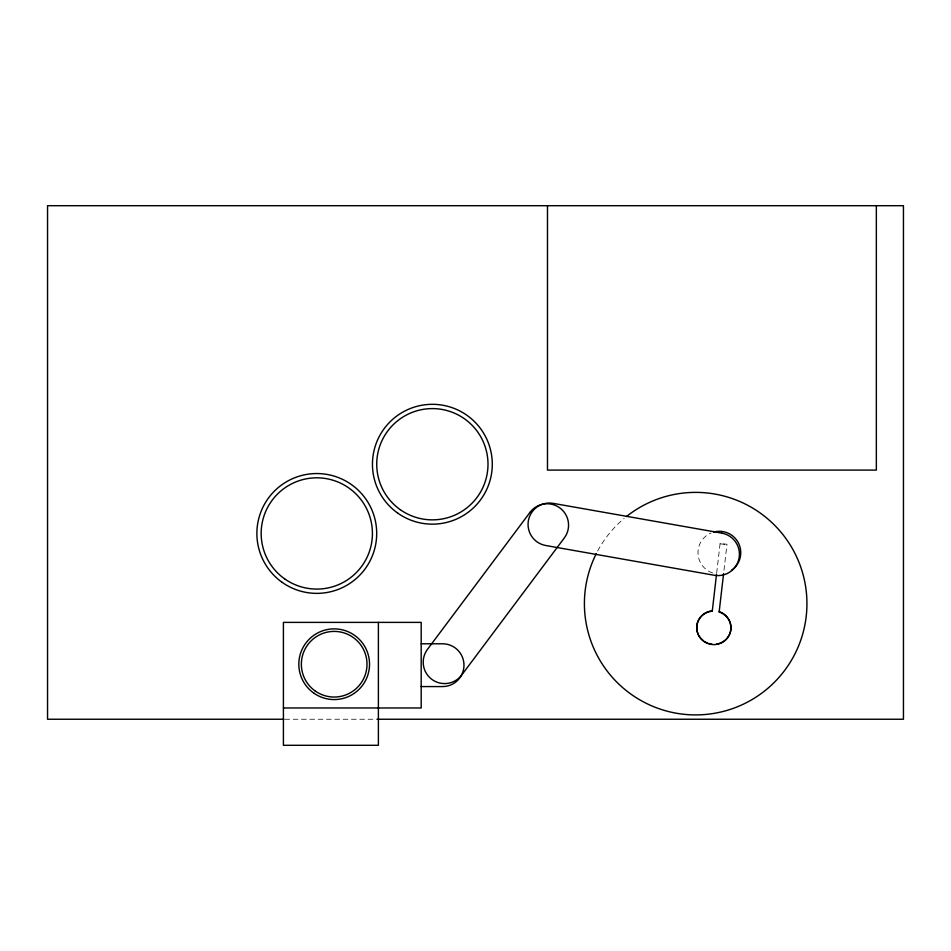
<?xml version="1.0" encoding="UTF-8"?>
<svg xmlns="http://www.w3.org/2000/svg" width="951" height="951" viewBox="0 0 951 951"><rect width="100%" height="100%" fill="white"/><g stroke="black" fill="none" stroke-linecap="round" stroke-linejoin="round"><path stroke-width="0.71" stroke-dasharray="4.75 3.57" d="M716.662 573.144L720.097 543.461L726.98 544.257L723.592 573.596M284.884 719.241L377.428 719.241M720.062 543.806L726.944 544.602M712.703 573.001A21.398 21.398 0 0 1 711.027 532.976M597.656 550.986A111.267 111.267 0 0 1 624.141 518.414"/><path stroke-width="1.43" d="M716.531 574.261L712.251 611.291L711.277 611.303A17.118 16.749 6.6 0 0 698.783 635.803A17.118 16.749 6.6 0 0 726.647 639.024A17.118 16.749 6.6 0 0 720.085 612.313L719.134 612.087L723.592 573.596M712.287 610.934L711.324 610.946A17.118 16.749 6.6 0 0 698.177 634.127M421.186 643.791L443.011 643.791A21.398 21.398 0 0 1 463.969 665.617A21.398 21.398 0 0 1 442.144 686.574L421.186 686.574M283.41 707.972L421.186 707.972L421.186 622.382L283.41 622.382L283.41 745.299L378.391 745.299L378.391 622.382M283.814 719.241L47.55 719.241L47.55 205.701L903.45 205.701L903.45 719.241L377.428 719.241M719.182 611.731L720.121 611.968A17.118 16.749 6.6 0 1 716.4 644.1M876.346 205.701L876.346 470.091L547.479 470.091L547.479 205.701M713.678 532.061A21.398 21.398 0 0 1 731.426 570.362M711.942 644.148A17.118 16.749 6.6 0 1 708.65 643.447M707.603 643.078A17.118 16.749 6.6 0 1 704.929 641.759M703.692 640.938A17.118 16.749 6.6 0 1 698.83 635.446M626.412 516.559A111.267 111.267 0 0 1 802.216 571.587A111.267 111.267 0 0 1 685.956 714.486A111.267 111.267 0 0 1 596.325 553.541M530.04 512.327L427.463 649.378A21.398 21.398 0 0 0 431.778 679.323A21.398 21.398 0 0 0 461.722 675.02L564.3 537.969A21.398 21.398 0 0 0 559.984 508.024A21.398 21.398 0 0 0 530.04 512.327M721.75 533.119L553.173 503.364A21.398 21.398 0 0 0 528.387 520.708A21.398 21.398 0 0 0 545.731 545.505L714.308 575.272A21.398 21.398 0 0 0 739.093 557.916A21.398 21.398 0 0 0 721.75 533.119M315.197 690.997A32.821 32.821 0 0 0 366.86 667.269A32.821 32.821 0 0 0 320.487 634.388A32.821 32.821 0 0 0 315.197 690.997M313.735 693.065A35.353 35.353 0 0 0 369.38 667.507A35.353 35.353 0 0 0 319.429 632.094A35.353 35.353 0 0 0 313.735 693.065M284.622 578.838A55.633 55.633 0 0 0 372.186 538.623A55.633 55.633 0 0 0 293.574 482.894A55.633 55.633 0 0 0 284.622 578.838M282.138 582.333A59.913 59.913 0 0 0 376.441 539.027A59.913 59.913 0 0 0 291.791 479.007A59.913 59.913 0 0 0 282.138 582.333M400.193 509.617A55.633 55.633 0 0 0 487.756 469.402A55.633 55.633 0 0 0 409.144 413.673A55.633 55.633 0 0 0 400.193 509.617M397.72 513.112A59.913 59.913 0 0 0 492.024 469.806A59.913 59.913 0 0 0 407.361 409.786A59.913 59.913 0 0 0 397.72 513.112"/></g></svg>
